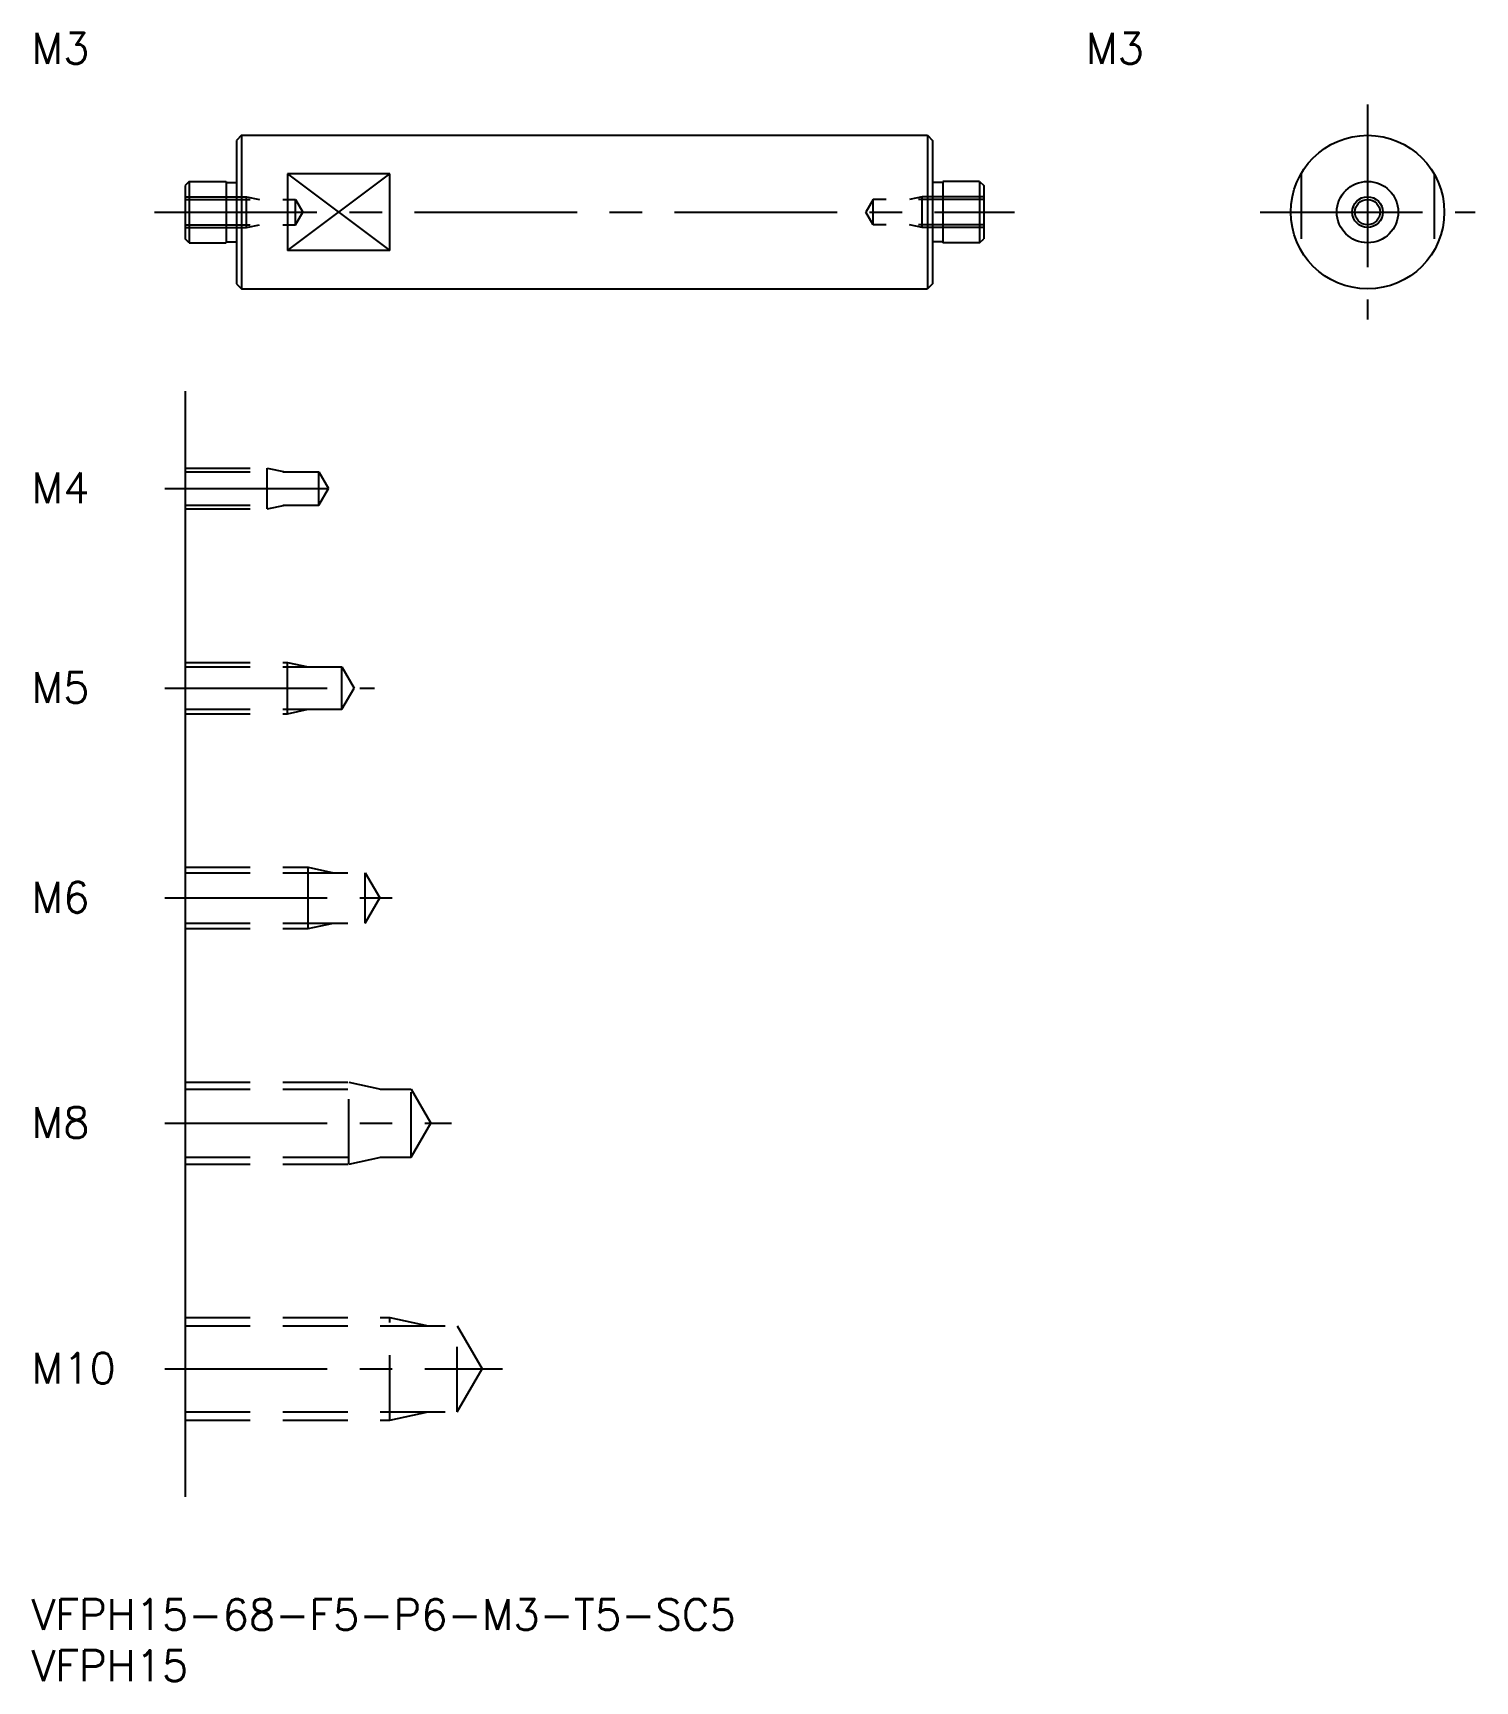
# Model space of a CAD drawing. Extents: x 0 to 141, y -8 to 153.
import ezdxf

# ---------------------------------------------------------------- set-up
doc = ezdxf.new("R2010")
doc.units = 0
doc.header["$LTSCALE"] = 0.5
doc.linetypes.add('CENTER', pattern=[50.8, 31.75, -6.35, 6.35, -6.35])
doc.linetypes.add('DASHED', pattern=[19.05, 12.7, -6.35])
for name, color, linetype in [('MSM_CENTER', 1, 'CENTER'), ('MSM_CONTINUOUS', 7, 'CONTINUOUS'), ('MSM_DASHED', 4, 'DASHED'), ('MSM_NARROW', 5, 'CONTINUOUS'), ('MSM_PART_NUMBER', 7, 'CONTINUOUS')]:
    doc.layers.add(name, color=color, linetype=linetype)
doc.styles.get("Standard").update_dxf_attribs({"font": 'txt.shx', "height": 3, "bigfont": 'bigfont.shx'})

# ---------------------------------------------------------------- blocks, each defined once
blk = doc.blocks.new('*U4')
at = {"layer": 'MSM_PART_NUMBER'}
blk.add_text('VFPH15-68-F5-P6-M3-T5-SC5', height=3, dxfattribs=at).set_placement((0, -3))
blk = doc.blocks.new('*U5')
at = {"layer": 'MSM_PART_NUMBER'}
blk.add_text('VFPH15', height=3, dxfattribs=at).set_placement((0, -8))
blk = doc.blocks.new('*U6')
at = {"layer": 'MSM_PART_NUMBER'}
blk.add_text('M10', height=3, dxfattribs=at).set_placement((0, 21.06))
blk = doc.blocks.new('*U7')
at = {"layer": 'MSM_PART_NUMBER'}
blk.add_text('M8', height=3, dxfattribs=at).set_placement((0, 45.06))
blk = doc.blocks.new('*U8')
at = {"layer": 'MSM_PART_NUMBER'}
blk.add_text('M6', height=3, dxfattribs=at).set_placement((0, 67.06))
blk = doc.blocks.new('*U9')
at = {"layer": 'MSM_PART_NUMBER'}
blk.add_text('M5', height=3, dxfattribs=at).set_placement((0, 87.56))
blk = doc.blocks.new('*U10')
at = {"layer": 'MSM_PART_NUMBER'}
blk.add_text('M4', height=3, dxfattribs=at).set_placement((0, 107.06))
blk = doc.blocks.new('*U11')
at = {"layer": 'MSM_PART_NUMBER'}
blk.add_text('M3', height=3, dxfattribs=at).set_placement((0, 150))
blk = doc.blocks.new('*U12')
at = {"layer": 'MSM_PART_NUMBER'}
blk.add_text('M3', height=3, dxfattribs=at).set_placement((103, 150))

msp = doc.modelspace()

# ---------------------------------------------------------------- linework, layer by layer
at = {"layer": 'MSM_CENTER'}
for p, q in [((130.5, 146), (130.5, 125)), ((12, 135.5), (96, 135.5)), ((120, 135.5), (141, 135.5)), ((13, 108.5), (31, 108.5)), ((13, 89), (33.5, 89)), ((13, 68.5), (36, 68.5)), ((13, 46.5), (41, 46.5)), ((13, 22.5), (46, 22.5))]:
    msp.add_line(p, q, dxfattribs=at)
at = {"layer": 'MSM_CONTINUOUS'}
for p, q in [((20.5, 143), (20, 142.5)), ((20, 142.5), (20, 128.5)), ((20.5, 143), (20.5, 128)), ((20.5, 143), (87.5, 143)), ((87.5, 143), (87.5, 128)), ((87.5, 143), (88, 142.5)), ((88, 142.5), (88, 128.5)), ((15.4, 138.5), (15, 138.1)), ((15.4, 138.5), (19, 138.5)), ((15.4, 138.5), (15.4, 132.5)), ((19, 138.5), (19, 132.5)), ((35, 139.24), (25, 139.24)), ((25, 139.24), (25, 131.76)), ((35, 131.76), (35, 139.24)), ((92.6, 138.5), (89, 138.5)), ((89, 138.5), (89, 132.5)), ((92.6, 138.5), (93, 138.1)), ((92.6, 138.5), (92.6, 132.5)), ((15, 138.1), (15, 132.9)), ((19, 138.4), (20, 138.4)), ((89, 138.4), (88, 138.4)), ((93, 138.1), (93, 132.9)), ((15.4, 132.5), (15, 132.9)), ((15.4, 132.5), (19, 132.5)), ((19, 132.6), (20, 132.6)), ((89, 132.6), (88, 132.6)), ((92.6, 132.5), (89, 132.5)), ((92.6, 132.5), (93, 132.9)), ((35, 131.76), (25, 131.76)), ((20, 128.5), (20.5, 128)), ((20.5, 128), (87.5, 128)), ((88, 128.5), (87.5, 128)), ((15, 118), (15, 10))]:
    msp.add_line(p, q, dxfattribs=at)
for radius in [7.5, 3, 1.23]:
    msp.add_circle((130.5, 135.5), radius, dxfattribs=at)
at = {"layer": 'MSM_DASHED'}
for p, q in [((124, 139.24), (124, 131.76)), ((137, 139.24), (137, 131.76)), ((15, 137), (21, 137)), ((21, 137), (22.25, 136.73)), ((21, 134), (21, 137)), ((87, 137), (85.75, 136.73)), ((93, 137), (87, 137)), ((87, 134), (87, 137)), ((15, 136.73), (25.79, 136.73)), ((25.79, 134.27), (25.79, 136.73)), ((25.79, 136.73), (26.5, 135.5)), ((25.79, 134.27), (26.5, 135.5)), ((82.21, 136.73), (81.5, 135.5)), ((82.21, 134.27), (81.5, 135.5)), ((93, 136.73), (82.21, 136.73)), ((82.21, 134.27), (82.21, 136.73)), ((15, 134.27), (25.79, 134.27)), ((15, 134), (21, 134)), ((21, 134), (22.25, 134.27)), ((93, 134.27), (82.21, 134.27)), ((87, 134), (85.75, 134.27)), ((93, 134), (87, 134)), ((15, 110.5), (23, 110.5)), ((15, 110.12), (28.06, 110.12)), ((23, 106.5), (23, 110.5)), ((23, 110.5), (24.75, 110.12)), ((28.06, 106.88), (28.06, 110.12)), ((28.06, 110.12), (29, 108.5)), ((28.06, 106.88), (29, 108.5)), ((15, 106.88), (28.06, 106.88)), ((15, 106.5), (23, 106.5)), ((23, 106.5), (24.75, 106.88)), ((15, 91.5), (25, 91.5)), ((15, 91.07), (30.31, 91.07)), ((25, 86.5), (25, 91.5)), ((25, 91.5), (27, 91.07)), ((30.31, 86.93), (30.31, 91.07)), ((30.31, 91.07), (31.5, 89)), ((30.31, 86.93), (31.5, 89)), ((15, 86.93), (30.31, 86.93)), ((15, 86.5), (25, 86.5)), ((25, 86.5), (27, 86.93)), ((15, 71.5), (27, 71.5)), ((15, 70.96), (32.58, 70.96)), ((27, 65.5), (27, 71.5)), ((27, 71.5), (29.5, 70.96)), ((32.58, 66.04), (32.58, 70.96)), ((32.58, 70.96), (34, 68.5)), ((32.58, 66.04), (34, 68.5)), ((15, 66.04), (32.58, 66.04)), ((27, 65.5), (29.5, 66.04)), ((15, 65.5), (27, 65.5)), ((15, 50.5), (31, 50.5)), ((31, 42.5), (31, 50.5)), ((31, 50.5), (34.12, 49.82)), ((15, 49.82), (37.08, 49.82)), ((37.08, 43.18), (37.08, 49.82)), ((37.08, 49.82), (39, 46.5)), ((37.08, 43.18), (39, 46.5)), ((15, 43.18), (37.08, 43.18)), ((15, 42.5), (31, 42.5)), ((31, 42.5), (34.12, 43.18)), ((15, 27.5), (35, 27.5)), ((35, 17.5), (35, 27.5)), ((35, 27.5), (38.75, 26.69)), ((15, 26.69), (41.58, 26.69)), ((41.58, 18.31), (41.58, 26.69)), ((41.58, 26.69), (44, 22.5)), ((41.58, 18.31), (44, 22.5)), ((15, 18.31), (41.58, 18.31)), ((35, 17.5), (38.75, 18.31)), ((15, 17.5), (35, 17.5))]:
    msp.add_line(p, q, dxfattribs=at)
at = {"layer": 'MSM_NARROW'}
for p, q in [((25, 131.76), (35, 139.24)), ((25, 139.24), (35, 131.76))]:
    msp.add_line(p, q, dxfattribs=at)
msp.add_circle((130.5, 135.5), 1.5, dxfattribs=at)

# ---------------------------------------------------------------- block references
at = {"layer": 'MSM_CONTINUOUS'}
for name in ['*U11', '*U12', '*U10', '*U9', '*U8', '*U7', '*U6', '*U4', '*U5']:
    msp.add_blockref(name, (0, 0), dxfattribs=at)

doc.saveas('drawing.dxf')
